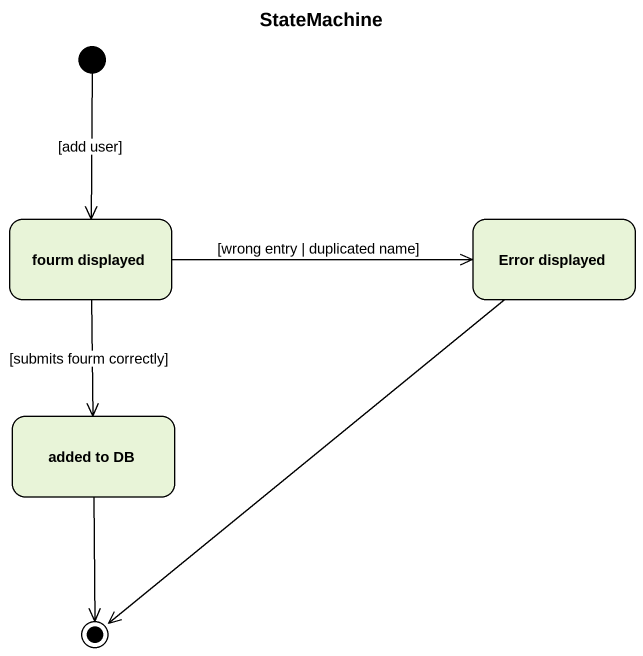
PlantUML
@startuml
title StateMachine
hide empty description
state "fourm displayed" as fourm_displayed
state "Error displayed" as Error_displayed
state "added to DB" as added_to_DB
[*] --> fourm_displayed : [add user]
fourm_displayed -right-> Error_displayed : [wrong entry | duplicated name]
fourm_displayed -right-> Error_displayed
fourm_displayed --> added_to_DB : [submits fourm correctly]
Error_displayed --> [*]
added_to_DB --> [*]
@enduml
